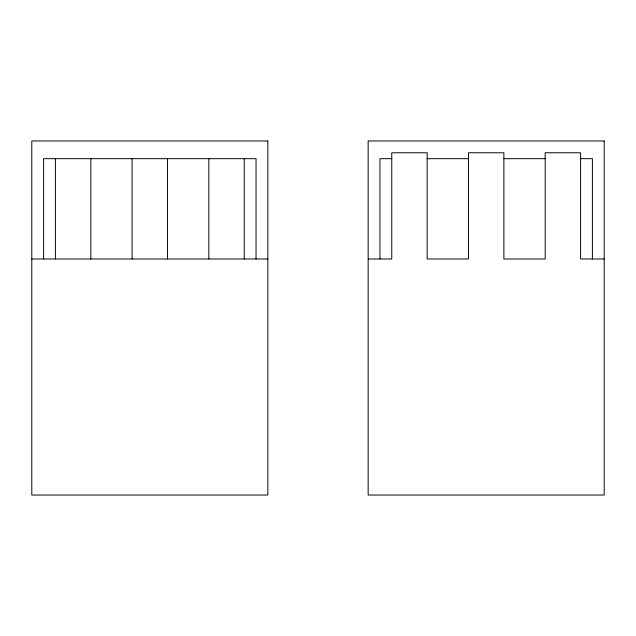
<?xml version="1.0" encoding="UTF-8"?>
<svg xmlns="http://www.w3.org/2000/svg" width="636" height="636" viewBox="0 0 636 636"><rect width="100%" height="100%" fill="white"/><g stroke="black" fill="none" stroke-linecap="round" stroke-linejoin="round"><path stroke-width="0.95" d="M391.76 158.674L379.962 158.674L379.962 258.987M427.169 158.674L468.478 158.674M503.879 158.674L545.187 158.674M580.596 158.674L592.394 158.674L592.394 258.987M31.8 258.987L267.843 258.987M368.157 258.987L391.76 258.987L391.76 152.767L427.169 152.767L427.169 258.987L468.478 258.987L468.478 152.767L503.879 152.767L503.879 258.987L545.187 258.987L545.187 152.767L580.596 152.767L580.596 258.987L604.2 258.987M256.038 258.987L256.038 158.674L43.606 158.674L43.606 258.987M244.24 158.674L244.24 258.987M208.831 158.674L208.831 258.987M167.522 158.674L167.522 258.987M132.121 158.674L132.121 258.987M90.813 158.674L90.813 258.987M55.404 158.674L55.404 258.987M267.843 140.969L31.8 140.969L31.8 495.031L267.843 495.031L267.843 140.969M604.2 140.969L368.157 140.969L368.157 495.031L604.2 495.031L604.2 140.969"/></g></svg>
